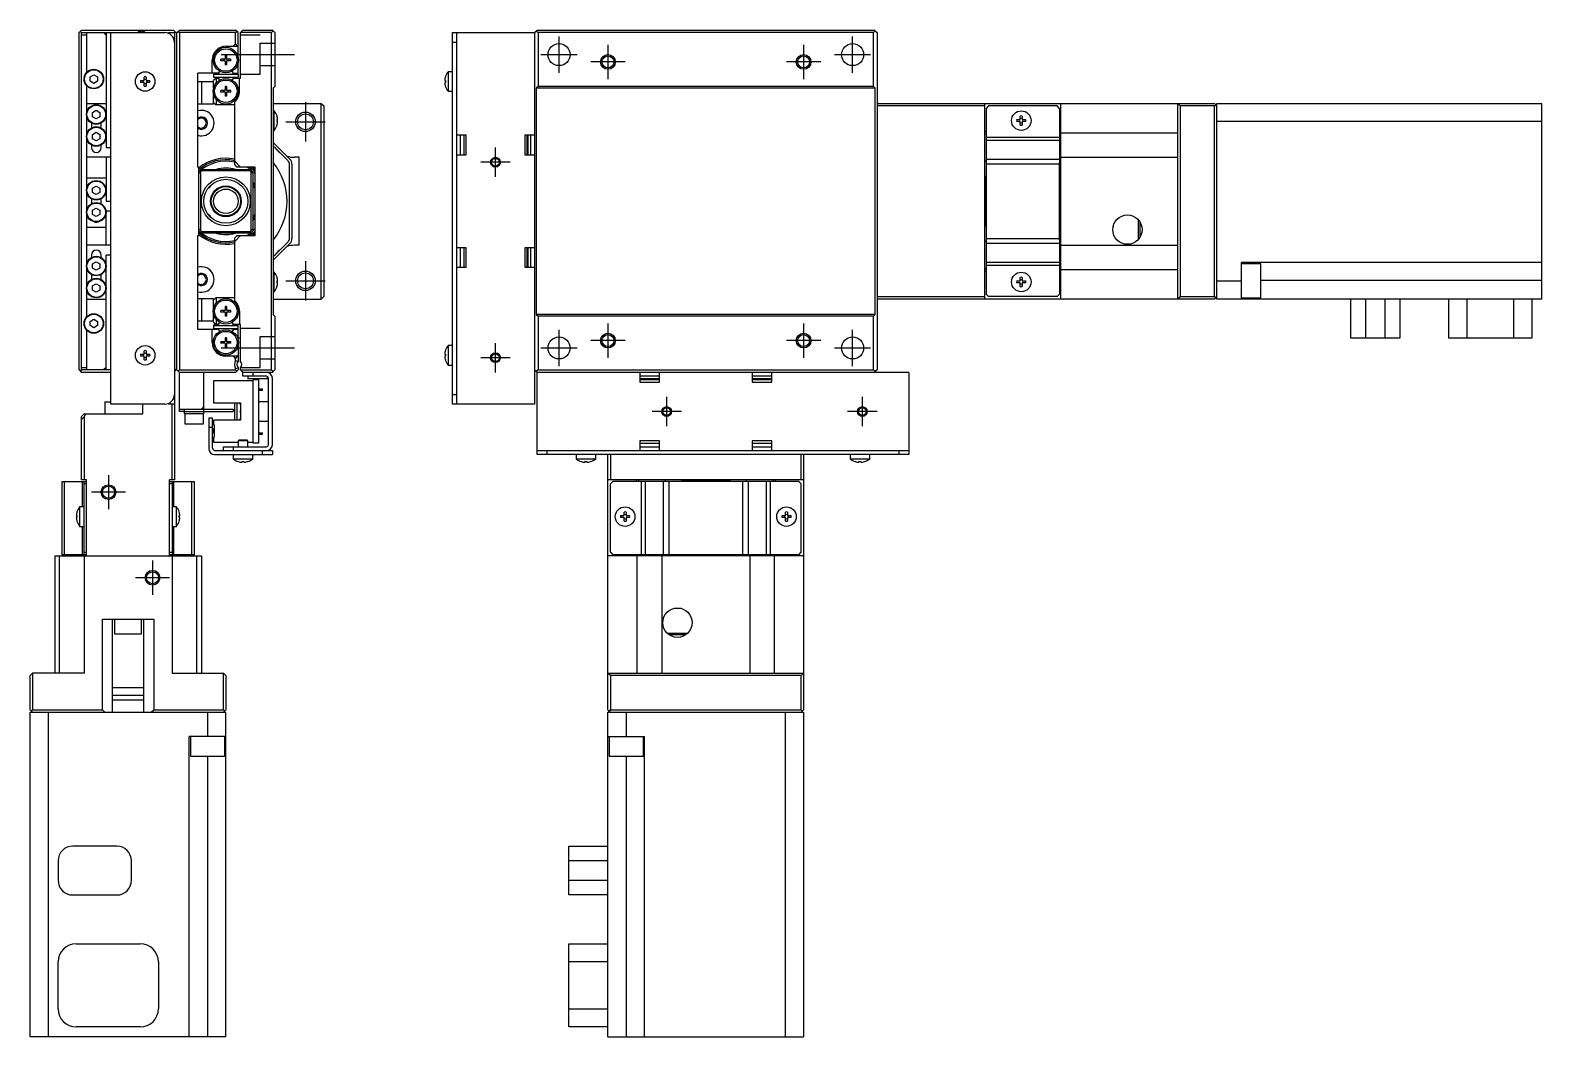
# Model space of a CAD drawing. Extents: x 0 to 655, y -8 to 393.
# Drawn here: x 345.9 to 654.9, y 96 to 301.9 of the extents above; entities that cross this region are included whole.
import ezdxf

# ---------------------------------------------------------------- set-up
doc = ezdxf.new("R2010")
doc.units = 0
doc.header["$LTSCALE"] = 0.5
doc.linetypes.add('CENTER', pattern=[50.8, 31.75, -6.35, 6.35, -6.35])
doc.linetypes.add('DASHED', pattern=[19.05, 12.7, -6.35])
for name, color, linetype in [('MSM_CENTER', 1, 'CENTER'), ('MSM_CONTINUOUS', 7, 'CONTINUOUS'), ('MSM_DASHED', 4, 'DASHED'), ('MSM_NARROW', 5, 'CONTINUOUS')]:
    doc.layers.add(name, color=color, linetype=linetype)

msp = doc.modelspace()

# ---------------------------------------------------------------- linework, layer by layer
at = {"layer": 'MSM_CENTER'}
for p, q in [((453.99, 293.16), (453.99, 300.56)), ((513.99, 293.16), (513.99, 300.56)), ((384.89, 296.86), (399.93, 296.86)), ((450.29, 296.86), (457.69, 296.86)), ((463.99, 298.86), (463.99, 291.86)), ((503.99, 298.86), (503.99, 291.86)), ((510.29, 296.86), (517.69, 296.86)), ((467.49, 295.36), (460.49, 295.36)), ((507.49, 295.36), (500.49, 295.36)), ((402.14, 287.12), (402.14, 279.12)), ((398.14, 283.12), (406.14, 283.12)), ((440.99, 271.86), (440.99, 277.86)), ((443.99, 274.86), (437.99, 274.86)), ((402.14, 254.59), (402.14, 246.59)), ((398.14, 250.59), (406.14, 250.59)), ((463.99, 241.86), (463.99, 234.86)), ((503.99, 241.86), (503.99, 234.86)), ((453.99, 233.16), (453.99, 240.56)), ((467.49, 238.36), (460.49, 238.36)), ((507.49, 238.36), (500.49, 238.36)), ((513.99, 233.16), (513.99, 240.56)), ((384.89, 236.86), (399.93, 236.86)), ((440.99, 231.86), (440.99, 237.86)), ((450.29, 236.86), (457.69, 236.86)), ((510.29, 236.86), (517.69, 236.86)), ((443.99, 234.86), (437.99, 234.86)), ((475.99, 220.86), (475.99, 226.86)), ((515.99, 220.86), (515.99, 226.86)), ((478.99, 223.86), (472.99, 223.86)), ((518.99, 223.86), (512.99, 223.86)), ((361.87, 210.86), (361.87, 203.86)), ((365.37, 207.36), (358.37, 207.36)), ((370.87, 193.36), (370.87, 186.36)), ((374.37, 189.86), (367.37, 189.86))]:
    msp.add_line(p, q, dxfattribs=at)
at = {"layer": 'MSM_CONTINUOUS'}
for p, q in [((356.37, 301.86), (355.87, 301.36)), ((355.87, 232.36), (355.87, 301.36)), ((356.12, 301.61), (356.37, 301.36)), ((356.37, 301.86), (375.17, 301.86)), ((356.37, 301.36), (373.37, 301.36)), ((356.37, 232.36), (356.37, 301.36)), ((357.37, 300.86), (356.37, 300.86)), ((357.37, 301.36), (357.37, 293.18)), ((360.87, 301.36), (361.37, 300.86)), ((361.37, 301.36), (361.37, 277.86)), ((362.37, 225.36), (362.37, 301.36)), ((368.37, 301.36), (367.87, 301.86)), ((367.87, 301.36), (368.12, 301.61)), ((367.97, 301.76), (368.17, 301.76)), ((368.47, 301.46), (368.27, 301.46)), ((368.47, 301.36), (368.47, 301.46)), ((368.67, 301.86), (368.67, 301.36)), ((368.87, 301.86), (369.37, 301.36)), ((368.87, 301.36), (368.87, 301.86)), ((374.17, 301.36), (375.37, 301.36)), ((374.17, 301.19), (374.17, 301.36)), ((375.52, 301.51), (375.17, 301.86)), ((375.37, 301.36), (375.52, 301.51)), ((375.37, 301.36), (375.37, 209.86)), ((375.87, 301.16), (375.52, 301.51)), ((375.87, 301.36), (376.37, 301.86)), ((375.87, 232.36), (375.87, 301.36)), ((376.12, 301.61), (376.37, 301.36)), ((376.37, 301.86), (387.87, 301.86)), ((387.87, 301.36), (376.37, 301.36)), ((376.37, 301.36), (376.37, 232.36)), ((388.37, 301.36), (387.87, 301.86)), ((387.87, 301.36), (388.12, 301.61)), ((387.87, 299.06), (387.87, 301.36)), ((388.37, 296.47), (388.37, 301.36)), ((389.37, 301.86), (388.87, 301.36)), ((388.87, 292.06), (388.87, 301.36)), ((395.17, 301.36), (388.87, 301.36)), ((389.37, 301.86), (395.37, 301.86)), ((395.17, 301.36), (395.52, 301.71)), ((395.17, 232.36), (395.17, 301.36)), ((395.52, 301.71), (395.37, 301.86)), ((395.52, 301.71), (395.87, 301.36)), ((395.87, 301.36), (395.87, 290.36)), ((432.19, 225.36), (432.19, 301.36)), ((432.19, 301.36), (448.99, 301.36)), ((432.99, 301.36), (432.99, 225.36)), ((448.99, 301.36), (449.49, 301.86)), ((448.99, 301.36), (448.99, 225.36)), ((449.34, 301.71), (449.69, 301.36)), ((449.49, 301.86), (518.49, 301.86)), ((449.69, 301.36), (449.69, 290.36)), ((518.29, 301.36), (449.69, 301.36)), ((518.29, 301.36), (518.64, 301.71)), ((518.29, 290.36), (518.29, 301.36)), ((518.49, 301.86), (518.64, 301.71)), ((518.64, 301.71), (518.99, 301.36)), ((518.99, 301.36), (518.99, 232.36)), ((386.02, 296.76), (385.73, 296.76)), ((385.73, 296.76), (385.73, 295.96)), ((385.87, 298.56), (388.37, 298.56)), ((386.02, 296.76), (386.02, 295.96)), ((387.87, 299.06), (387.37, 298.56)), ((388.23, 298.56), (387.87, 299.06)), ((432.99, 299.36), (432.19, 299.36)), ((383.07, 293.06), (383.07, 295.76)), ((385.67, 295.9), (384.87, 295.9)), ((384.87, 295.61), (384.87, 295.9)), ((385.67, 295.61), (384.87, 295.61)), ((385.4, 295.9), (385.4, 295.61)), ((386.02, 296.23), (385.73, 296.23)), ((385.73, 295.55), (385.73, 294.76)), ((385.73, 295.29), (386.02, 295.29)), ((386.02, 294.76), (385.73, 294.76)), ((386.02, 295.55), (386.02, 294.76)), ((386.87, 295.9), (386.08, 295.9)), ((386.87, 295.61), (386.08, 295.61)), ((386.34, 295.9), (386.34, 295.61)), ((386.87, 295.61), (386.87, 295.9)), ((388.37, 293.06), (388.37, 295.04)), ((357.37, 290.53), (357.37, 243.18)), ((358.12, 292.29), (358.87, 292.72)), ((358.12, 291.42), (358.12, 292.29)), ((358.87, 290.99), (358.12, 291.42)), ((358.87, 292.72), (359.62, 292.29)), ((359.62, 291.42), (358.87, 290.99)), ((359.62, 292.29), (359.62, 291.42)), ((368.44, 291.56), (369.17, 291.56)), ((369.17, 291.16), (368.44, 291.16)), ((369.17, 291.56), (369.17, 292.28)), ((369.17, 290.43), (369.17, 291.16)), ((369.57, 292.28), (369.57, 291.56)), ((369.57, 291.56), (370.3, 291.56)), ((370.3, 291.16), (369.57, 291.16)), ((369.57, 291.16), (369.57, 290.43)), ((384.32, 293.06), (380.17, 293.06)), ((380.17, 273.86), (380.17, 293.06)), ((383.37, 291.31), (380.17, 291.31)), ((380.87, 291.31), (380.87, 286.81)), ((383.37, 292.86), (383.37, 292.26)), ((383.37, 292.86), (388.37, 292.86)), ((383.37, 292.26), (388.37, 292.26)), ((383.87, 292.06), (383.37, 291.56)), ((383.37, 290.07), (383.37, 291.56)), ((383.87, 292.06), (383.87, 291.02)), ((383.87, 292.06), (384.32, 292.06)), ((384.47, 293.32), (384.32, 293.06)), ((384.32, 292.06), (384.45, 291.83)), ((387.42, 293.06), (387.27, 293.32)), ((387.42, 292.06), (387.29, 291.83)), ((387.42, 293.06), (388.37, 293.06)), ((387.42, 292.06), (388.87, 292.06)), ((388.37, 292.86), (388.37, 292.26)), ((388.67, 289.36), (388.67, 292.06)), ((430.61, 291.56), (430.74, 291.56)), ((430.74, 291.16), (430.61, 291.16)), ((430.74, 292.31), (430.74, 292.28)), ((430.74, 291.56), (430.74, 291.16)), ((431.3, 293.36), (431.3, 289.36)), ((432.19, 293.36), (431.3, 293.36)), ((383.37, 286.81), (383.37, 288.64)), ((383.87, 287.69), (383.87, 286.56)), ((385.67, 289.5), (384.87, 289.5)), ((384.87, 289.21), (384.87, 289.5)), ((385.67, 289.21), (384.87, 289.21)), ((385.4, 289.5), (385.4, 289.21)), ((386.02, 290.36), (385.73, 290.36)), ((385.73, 290.36), (385.73, 289.56)), ((386.02, 289.83), (385.73, 289.83)), ((385.73, 289.15), (385.73, 288.36)), ((385.73, 288.89), (386.02, 288.89)), ((386.02, 288.36), (385.73, 288.36)), ((386.02, 290.36), (386.02, 289.56)), ((386.02, 289.15), (386.02, 288.36)), ((386.87, 289.5), (386.08, 289.5)), ((386.87, 289.21), (386.08, 289.21)), ((386.34, 289.5), (386.34, 289.21)), ((386.87, 289.21), (386.87, 289.5)), ((395.87, 290.36), (395.52, 290.01)), ((395.52, 290.01), (395.52, 243.71)), ((430.74, 290.43), (430.74, 290.41)), ((431.3, 289.36), (432.19, 289.36)), ((449.69, 290.36), (449.34, 290.01)), ((449.34, 290.01), (449.34, 243.71)), ((518.64, 290.01), (449.34, 290.01)), ((518.29, 290.36), (449.69, 290.36)), ((518.64, 290.01), (518.29, 290.36)), ((518.64, 243.71), (518.64, 290.01)), ((357.37, 286.86), (361.37, 286.86)), ((358.62, 285.04), (359.37, 285.47)), ((358.62, 284.17), (358.62, 285.04)), ((359.37, 285.47), (360.12, 285.04)), ((360.12, 285.04), (360.12, 284.17)), ((380.17, 286.81), (383.37, 286.81)), ((383.37, 287.06), (383.87, 286.56)), ((383.37, 286.86), (383.57, 286.86)), ((387.67, 286.56), (383.87, 286.56)), ((387.67, 274.36), (387.67, 287.21)), ((395.52, 286.86), (405.37, 286.86)), ((395.77, 285.36), (395.52, 285.36)), ((395.77, 281.36), (395.77, 285.36)), ((396.33, 284.28), (396.33, 284.31)), ((405.37, 246.86), (405.37, 286.86)), ((405.37, 286.86), (405.87, 286.36)), ((405.87, 286.36), (405.87, 247.36)), ((518.99, 286.86), (587.99, 286.86)), ((540.99, 286.36), (518.99, 286.36)), ((540.99, 286.86), (540.99, 246.86)), ((541.79, 286.36), (541.29, 285.86)), ((541.29, 285.86), (541.29, 247.86)), ((555.79, 286.36), (541.79, 286.36)), ((556.29, 285.86), (555.79, 286.36)), ((556.29, 285.86), (556.29, 247.86)), ((556.49, 286.86), (556.49, 246.86)), ((580.49, 246.86), (580.49, 286.86)), ((580.49, 286.86), (580.99, 286.36)), ((580.99, 286.36), (580.99, 247.36)), ((587.99, 286.36), (580.99, 286.36)), ((588.49, 286.36), (587.99, 286.86)), ((587.99, 286.36), (588.24, 286.61)), ((587.99, 247.36), (587.99, 286.36)), ((588.49, 246.86), (588.49, 286.86)), ((588.49, 286.86), (654.89, 286.86)), ((654.89, 246.86), (654.89, 286.86)), ((358.37, 282.87), (358.37, 281.84)), ((359.37, 283.74), (358.62, 284.17)), ((360.12, 284.17), (359.37, 283.74)), ((360.37, 281.84), (360.37, 282.87)), ((395.52, 281.36), (395.77, 281.36)), ((396.33, 283.56), (396.46, 283.56)), ((396.33, 283.16), (396.33, 283.56)), ((396.46, 283.16), (396.33, 283.16)), ((396.33, 282.41), (396.33, 282.43)), ((547.57, 283.56), (548.29, 283.56)), ((548.29, 283.16), (547.57, 283.16)), ((548.29, 283.56), (548.29, 284.28)), ((548.29, 282.43), (548.29, 283.16)), ((548.69, 284.28), (548.69, 283.56)), ((548.69, 283.56), (549.42, 283.56)), ((549.42, 283.16), (548.69, 283.16)), ((548.69, 283.16), (548.69, 282.43)), ((654.89, 283.16), (588.49, 283.16)), ((358.37, 278.37), (358.37, 277.86)), ((358.62, 280.54), (359.37, 280.97)), ((358.62, 279.67), (358.62, 280.54)), ((359.37, 279.24), (358.62, 279.67)), ((359.37, 280.97), (360.12, 280.54)), ((360.12, 279.67), (359.37, 279.24)), ((360.12, 280.54), (360.12, 279.67)), ((360.37, 277.86), (360.37, 278.37)), ((395.52, 278.91), (398.93, 275.5)), ((398.58, 275.15), (395.52, 278.21)), ((434.99, 280.36), (432.99, 280.36)), ((433.79, 280.36), (433.79, 276.36)), ((434.49, 280.36), (434.49, 276.36)), ((434.99, 276.36), (434.99, 280.36)), ((448.99, 280.36), (446.99, 280.36)), ((446.99, 280.36), (446.99, 276.36)), ((447.49, 276.36), (447.49, 280.36)), ((447.69, 276.36), (447.69, 280.36)), ((448.19, 276.36), (448.19, 280.36)), ((541.29, 281.11), (540.99, 281.11)), ((541.29, 280.61), (540.99, 280.61)), ((541.29, 279.98), (556.29, 279.98)), ((556.29, 279.27), (541.29, 279.27)), ((556.49, 281.11), (556.29, 281.11)), ((556.49, 280.86), (580.49, 280.86)), ((362.37, 275.86), (357.37, 275.86)), ((361.37, 277.86), (362.37, 277.86)), ((361.37, 275.86), (361.37, 266.86)), ((387.67, 275.06), (388.88, 273.86)), ((400.87, 275.86), (399.87, 275.86)), ((400.87, 257.86), (400.87, 275.86)), ((432.99, 276.36), (434.99, 276.36)), ((446.99, 276.36), (448.99, 276.36)), ((540.99, 275.11), (541.29, 275.11)), ((541.29, 275.5), (556.29, 275.5)), ((556.49, 277.86), (556.29, 277.86)), ((556.49, 276.86), (556.29, 276.86)), ((556.49, 275.86), (580.49, 275.86)), ((380.17, 273.86), (380.37, 273.86)), ((380.37, 259.86), (380.37, 273.86)), ((380.37, 272.56), (380.67, 272.86)), ((380.87, 273.06), (380.67, 272.86)), ((380.67, 272.86), (380.67, 260.86)), ((380.87, 273.06), (381.17, 273.36)), ((390.87, 273.06), (380.87, 273.06)), ((381.17, 273.36), (390.57, 273.36)), ((388.17, 273.86), (387.67, 274.36)), ((391.87, 273.86), (388.17, 273.86)), ((390.57, 273.36), (390.87, 273.06)), ((391.07, 272.86), (390.87, 273.06)), ((391.07, 260.86), (391.07, 272.86)), ((391.07, 272.86), (391.37, 272.56)), ((391.37, 272.56), (391.37, 261.16)), ((391.87, 259.86), (391.87, 273.86)), ((398.87, 259.27), (398.87, 274.44)), ((399.37, 274.44), (399.37, 259.27)), ((556.29, 274.44), (541.29, 274.44)), ((556.33, 274.73), (556.29, 274.73)), ((556.29, 273.68), (556.33, 273.68)), ((556.29, 273.1), (556.33, 273.1)), ((556.33, 258.98), (556.33, 274.73)), ((556.49, 274.13), (556.33, 274.13)), ((361.37, 271.56), (357.37, 271.56)), ((358.62, 269.54), (359.37, 269.97)), ((358.62, 268.67), (358.62, 269.54)), ((359.37, 269.97), (360.12, 269.54)), ((360.12, 269.54), (360.12, 268.67)), ((382.31, 269.61), (382.45, 269.61)), ((382.45, 269.61), (382.67, 269.83)), ((382.45, 269.61), (382.45, 269.77)), ((382.67, 270.02), (382.67, 269.83)), ((541.19, 271.86), (540.99, 271.66)), ((541.19, 271.86), (541.19, 261.86)), ((541.29, 271.86), (541.19, 271.86)), ((556.33, 271.63), (556.49, 271.63)), ((556.33, 269.13), (556.49, 269.13)), ((358.37, 267.37), (358.37, 266.34)), ((359.37, 268.24), (358.62, 268.67)), ((360.12, 268.67), (359.37, 268.24)), ((360.37, 266.34), (360.37, 267.37)), ((361.37, 266.86), (362.37, 266.86)), ((358.62, 265.04), (359.37, 265.47)), ((358.62, 264.17), (358.62, 265.04)), ((359.37, 263.74), (358.62, 264.17)), ((359.37, 265.47), (360.12, 265.04)), ((360.12, 264.17), (359.37, 263.74)), ((360.12, 265.04), (360.12, 264.17)), ((361.37, 257.86), (361.37, 264.86)), ((362.37, 264.86), (361.37, 264.86)), ((382.45, 264.11), (382.31, 264.11)), ((382.31, 264.11), (382.31, 264.11)), ((382.45, 263.94), (382.45, 264.11)), ((382.67, 263.88), (382.45, 264.11)), ((382.67, 263.88), (382.67, 263.69)), ((556.49, 264.58), (556.33, 264.58)), ((572.39, 263.1), (572.39, 259.02)), ((572.69, 262.71), (572.69, 259.4)), ((357.37, 261.56), (361.37, 261.56)), ((380.17, 259.86), (380.37, 259.86)), ((380.17, 240.66), (380.17, 259.86)), ((380.67, 260.86), (380.37, 261.16)), ((380.67, 260.86), (380.87, 260.66)), ((381.17, 260.36), (380.87, 260.66)), ((380.87, 260.66), (390.87, 260.66)), ((390.57, 260.36), (381.17, 260.36)), ((388.88, 259.86), (387.67, 258.65)), ((387.67, 259.36), (388.17, 259.86)), ((388.17, 259.86), (391.87, 259.86)), ((390.87, 260.66), (390.57, 260.36)), ((390.87, 260.66), (391.07, 260.86)), ((391.37, 261.16), (391.07, 260.86)), ((540.99, 262.06), (541.19, 261.86)), ((541.19, 261.86), (541.29, 261.86)), ((556.29, 260.62), (556.33, 260.62)), ((556.29, 260.03), (556.33, 260.03)), ((556.49, 262.08), (556.33, 262.08)), ((556.33, 259.58), (556.49, 259.58)), ((567.29, 261.64), (567.25, 261.64)), ((567.29, 261.82), (567.29, 261.64)), ((362.37, 257.86), (357.37, 257.86)), ((387.67, 246.5), (387.67, 259.36)), ((395.52, 255.51), (398.58, 258.56)), ((398.93, 258.21), (395.52, 254.8)), ((400.87, 257.86), (399.87, 257.86)), ((434.99, 257.36), (432.99, 257.36)), ((433.79, 257.36), (433.79, 253.36)), ((434.49, 257.36), (434.49, 253.36)), ((434.99, 253.36), (434.99, 257.36)), ((448.99, 257.36), (446.99, 257.36)), ((446.99, 257.36), (446.99, 253.36)), ((447.49, 253.36), (447.49, 257.36)), ((447.69, 253.36), (447.69, 257.36)), ((448.19, 253.36), (448.19, 257.36)), ((541.29, 258.61), (540.99, 258.61)), ((541.29, 259.27), (556.29, 259.27)), ((556.29, 258.21), (541.29, 258.21)), ((556.29, 258.98), (556.33, 258.98)), ((556.29, 256.86), (556.49, 256.86)), ((556.49, 257.86), (580.49, 257.86)), ((358.37, 255.86), (358.37, 255.34)), ((358.62, 254.04), (359.37, 254.47)), ((358.62, 253.17), (358.62, 254.04)), ((359.37, 254.47), (360.12, 254.04)), ((360.12, 254.04), (360.12, 253.17)), ((360.37, 255.34), (360.37, 255.86)), ((361.37, 232.36), (361.37, 255.86)), ((362.37, 255.86), (361.37, 255.86)), ((541.29, 254.44), (556.29, 254.44)), ((556.29, 253.73), (541.29, 253.73)), ((556.29, 255.86), (556.49, 255.86)), ((593.49, 246.86), (593.49, 254.34)), ((654.89, 254.34), (593.49, 254.34)), ((597.49, 254.09), (593.49, 254.09)), ((597.49, 247.09), (597.49, 254.09)), ((358.37, 251.87), (358.37, 250.84)), ((359.37, 252.74), (358.62, 253.17)), ((360.12, 253.17), (359.37, 252.74)), ((360.37, 250.84), (360.37, 251.87)), ((395.77, 252.36), (395.52, 252.36)), ((395.77, 248.36), (395.77, 252.36)), ((396.33, 251.28), (396.33, 251.31)), ((396.33, 250.56), (396.46, 250.56)), ((396.33, 250.16), (396.33, 250.56)), ((432.99, 253.36), (434.99, 253.36)), ((446.99, 253.36), (448.99, 253.36)), ((540.99, 253.11), (541.29, 253.11)), ((540.99, 252.61), (541.29, 252.61)), ((547.57, 250.56), (548.29, 250.56)), ((548.29, 250.56), (548.29, 251.28)), ((548.69, 251.28), (548.69, 250.56)), ((548.69, 250.56), (549.42, 250.56)), ((556.29, 252.61), (556.49, 252.61)), ((580.49, 252.86), (556.49, 252.86)), ((588.49, 250.56), (593.49, 250.56)), ((654.89, 250.64), (597.49, 250.64)), ((358.62, 249.54), (359.37, 249.97)), ((358.62, 248.67), (358.62, 249.54)), ((359.37, 248.24), (358.62, 248.67)), ((359.37, 249.97), (360.12, 249.54)), ((360.12, 248.67), (359.37, 248.24)), ((360.12, 249.54), (360.12, 248.67)), ((395.52, 248.36), (395.77, 248.36)), ((396.46, 250.16), (396.33, 250.16)), ((396.33, 249.41), (396.33, 249.43)), ((405.87, 247.36), (405.37, 246.86)), ((518.99, 247.36), (540.99, 247.36)), ((541.29, 247.86), (541.79, 247.36)), ((555.79, 247.36), (541.79, 247.36)), ((548.29, 250.16), (547.57, 250.16)), ((548.29, 249.43), (548.29, 250.16)), ((549.42, 250.16), (548.69, 250.16)), ((548.69, 250.16), (548.69, 249.43)), ((555.79, 247.36), (556.29, 247.86)), ((580.99, 247.36), (580.49, 246.86)), ((580.99, 247.36), (587.99, 247.36)), ((588.24, 247.11), (587.99, 247.36)), ((587.99, 246.86), (588.49, 247.36)), ((357.37, 246.86), (361.37, 246.86)), ((383.37, 246.91), (380.17, 246.91)), ((380.87, 246.91), (380.87, 242.41)), ((383.87, 247.16), (383.37, 246.66)), ((383.37, 245.07), (383.37, 246.91)), ((383.37, 246.86), (383.57, 246.86)), ((383.87, 247.16), (383.87, 246.02)), ((383.87, 247.16), (387.67, 247.16)), ((385.67, 244.5), (384.87, 244.5)), ((384.87, 244.21), (384.87, 244.5)), ((385.67, 244.21), (384.87, 244.21)), ((385.4, 244.5), (385.4, 244.21)), ((386.02, 245.36), (385.73, 245.36)), ((385.73, 245.36), (385.73, 244.56)), ((386.02, 244.83), (385.73, 244.83)), ((385.73, 244.15), (385.73, 243.36)), ((386.02, 245.36), (386.02, 244.56)), ((386.02, 244.15), (386.02, 243.36)), ((386.87, 244.5), (386.08, 244.5)), ((386.87, 244.21), (386.08, 244.21)), ((386.34, 244.5), (386.34, 244.21)), ((386.87, 244.21), (386.87, 244.5)), ((388.67, 244.36), (388.67, 241.66)), ((395.52, 246.86), (405.37, 246.86)), ((587.99, 246.86), (518.99, 246.86)), ((654.89, 246.86), (588.49, 246.86)), ((593.49, 247.09), (597.49, 247.09)), ((615.89, 238.86), (615.89, 246.86)), ((618.89, 246.86), (618.89, 238.86)), ((622.89, 238.86), (622.89, 246.86)), ((625.89, 246.86), (625.89, 238.86)), ((635.89, 238.86), (635.89, 246.86)), ((639.59, 246.86), (639.59, 238.86)), ((649.19, 238.86), (649.19, 246.86)), ((652.89, 246.86), (652.89, 238.86)), ((358.12, 242.29), (358.87, 242.72)), ((358.12, 241.42), (358.12, 242.29)), ((358.87, 240.99), (358.12, 241.42)), ((358.87, 242.72), (359.62, 242.29)), ((359.62, 241.42), (358.87, 240.99)), ((359.62, 242.29), (359.62, 241.42)), ((380.17, 242.41), (383.37, 242.41)), ((383.37, 242.16), (383.37, 243.64)), ((383.37, 242.16), (383.87, 241.66)), ((383.37, 241.46), (383.37, 240.86)), ((383.37, 241.46), (388.37, 241.46)), ((383.57, 241.46), (383.57, 241.96)), ((383.87, 242.69), (383.87, 241.66)), ((384.32, 241.66), (383.87, 241.66)), ((384.32, 241.66), (384.45, 241.88)), ((385.73, 243.89), (386.02, 243.89)), ((386.02, 243.36), (385.73, 243.36)), ((387.42, 241.66), (387.29, 241.88)), ((388.87, 241.66), (387.42, 241.66)), ((388.37, 238.67), (388.37, 241.66)), ((388.87, 234.12), (388.87, 241.66)), ((395.52, 243.71), (395.87, 243.36)), ((395.87, 243.36), (395.87, 232.36)), ((449.34, 243.71), (449.69, 243.36)), ((518.64, 243.71), (449.34, 243.71)), ((449.69, 243.36), (449.69, 232.36)), ((518.29, 243.36), (449.69, 243.36)), ((518.29, 243.36), (518.64, 243.71)), ((518.29, 232.36), (518.29, 243.36)), ((357.37, 240.53), (357.37, 232.36)), ((384.32, 240.66), (380.17, 240.66)), ((383.07, 237.96), (383.07, 240.66)), ((383.37, 240.86), (388.37, 240.86)), ((383.57, 240.66), (383.57, 240.86)), ((384.47, 240.4), (384.32, 240.66)), ((385.67, 238.1), (384.87, 238.1)), ((384.87, 237.81), (384.87, 238.1)), ((385.4, 238.1), (385.4, 237.81)), ((386.02, 238.96), (385.73, 238.96)), ((385.73, 238.96), (385.73, 238.16)), ((386.02, 238.43), (385.73, 238.43)), ((386.02, 238.96), (386.02, 238.16)), ((386.87, 238.1), (386.08, 238.1)), ((386.34, 238.1), (386.34, 237.81)), ((386.87, 237.81), (386.87, 238.1)), ((387.42, 240.66), (387.27, 240.4)), ((388.37, 240.66), (387.42, 240.66)), ((388.87, 238.86), (388.37, 238.86)), ((625.89, 238.86), (615.89, 238.86)), ((652.89, 238.86), (635.89, 238.86)), ((368.44, 235.56), (369.17, 235.56)), ((369.17, 235.16), (368.44, 235.16)), ((369.17, 235.56), (369.17, 236.28)), ((369.17, 234.43), (369.17, 235.16)), ((369.57, 236.28), (369.57, 235.56)), ((369.57, 235.56), (370.3, 235.56)), ((370.3, 235.16), (369.57, 235.16)), ((369.57, 235.16), (369.57, 234.43)), ((385.67, 237.81), (384.87, 237.81)), ((385.73, 237.75), (385.73, 236.96)), ((385.73, 237.49), (386.02, 237.49)), ((386.02, 236.96), (385.73, 236.96)), ((388.37, 235.16), (385.87, 235.16)), ((386.02, 237.75), (386.02, 236.96)), ((386.87, 237.81), (386.08, 237.81)), ((387.37, 235.16), (387.87, 234.66)), ((387.87, 234.66), (388.23, 235.16)), ((388.37, 237.24), (388.37, 234.12)), ((430.61, 235.56), (430.74, 235.56)), ((430.74, 235.16), (430.61, 235.16)), ((430.74, 236.31), (430.74, 236.28)), ((430.74, 235.56), (430.74, 235.16)), ((431.3, 237.36), (431.3, 233.36)), ((432.19, 237.36), (431.3, 237.36)), ((355.87, 232.36), (356.37, 231.86)), ((356.37, 232.36), (356.12, 232.11)), ((356.37, 232.86), (357.37, 232.86)), ((362.37, 232.36), (356.37, 232.36)), ((362.37, 231.86), (356.37, 231.86)), ((361.37, 232.86), (360.87, 232.36)), ((375.52, 232.21), (375.37, 232.36)), ((375.37, 232.06), (375.52, 232.21)), ((375.52, 232.21), (375.87, 232.56)), ((376.37, 231.86), (375.87, 232.36)), ((376.37, 232.36), (376.12, 232.11)), ((376.37, 232.36), (387.87, 232.36)), ((387.87, 231.86), (376.37, 231.86)), ((376.37, 223.86), (376.37, 231.86)), ((381.37, 223.36), (381.37, 231.86)), ((387.87, 234.29), (387.87, 234.66)), ((387.87, 234.29), (388.37, 234.12)), ((387.87, 232.63), (388.37, 232.79)), ((387.87, 232.36), (387.87, 232.63)), ((388.12, 232.11), (387.87, 232.36)), ((387.87, 231.86), (388.37, 232.36)), ((388.37, 232.79), (388.37, 232.36)), ((388.87, 232.36), (388.87, 232.79)), ((388.87, 232.36), (395.17, 232.36)), ((388.87, 232.36), (389.37, 231.86)), ((389.37, 231.06), (389.37, 231.86)), ((395.37, 231.86), (389.37, 231.86)), ((391.37, 231.86), (391.37, 231.06)), ((395.52, 232.01), (395.17, 232.36)), ((395.37, 231.86), (395.52, 232.01)), ((395.87, 232.36), (395.52, 232.01)), ((430.74, 234.43), (430.74, 234.41)), ((431.3, 233.36), (432.19, 233.36)), ((449.49, 231.86), (448.99, 232.36)), ((449.69, 232.36), (449.34, 232.01)), ((449.49, 215.06), (449.49, 231.86)), ((525.49, 231.86), (449.49, 231.86)), ((449.69, 232.36), (518.29, 232.36)), ((470.49, 231.86), (470.49, 229.86)), ((474.49, 229.86), (474.49, 231.86)), ((493.49, 231.86), (493.49, 229.86)), ((497.49, 229.86), (497.49, 231.86)), ((518.64, 232.01), (518.29, 232.36)), ((518.64, 232.01), (518.49, 231.86)), ((518.99, 232.36), (518.64, 232.01)), ((525.49, 231.86), (525.49, 215.06)), ((383.37, 230.11), (383.37, 225.61)), ((391.37, 230.11), (383.37, 230.11)), ((394.17, 231.06), (389.37, 231.06)), ((390.37, 231.06), (390.37, 230.56)), ((394.37, 230.56), (390.37, 230.56)), ((392.57, 230.36), (391.37, 230.36)), ((391.37, 230.36), (391.37, 217.36)), ((392.57, 230.36), (392.57, 217.36)), ((394.37, 230.56), (394.37, 231)), ((394.57, 217.06), (394.57, 230.66)), ((395.37, 217.06), (395.37, 230.66)), ((474.49, 231.06), (470.49, 231.06)), ((474.49, 230.56), (470.49, 230.56)), ((474.49, 230.36), (470.49, 230.36)), ((470.49, 229.86), (474.49, 229.86)), ((497.49, 231.06), (493.49, 231.06)), ((497.49, 230.56), (493.49, 230.56)), ((497.49, 230.36), (493.49, 230.36)), ((493.49, 229.86), (497.49, 229.86)), ((361.12, 225.86), (362.37, 225.86)), ((361.12, 225.86), (361.12, 223.36)), ((383.37, 225.61), (388.87, 225.61)), ((387.67, 222.11), (387.67, 225.61)), ((388.17, 222.11), (388.17, 225.61)), ((388.87, 225.61), (388.87, 222.11)), ((392.57, 228.48), (393.37, 228.48)), ((392.57, 228.23), (393.37, 228.23)), ((394.57, 225.86), (392.57, 225.86)), ((393.37, 228.23), (393.37, 228.48)), ((432.19, 227.36), (432.99, 227.36)), ((356.37, 222.86), (356.87, 223.36)), ((356.37, 209.86), (356.37, 222.86)), ((356.87, 222.74), (356.37, 222.24)), ((357.18, 223.36), (356.87, 222.74)), ((356.87, 223.36), (368.87, 223.36)), ((356.87, 222.74), (356.87, 209.86)), ((373.37, 225.36), (362.37, 225.36)), ((368.87, 223.36), (368.87, 225.36)), ((374.17, 225.36), (374.17, 225.52)), ((375.37, 225.36), (374.17, 225.36)), ((374.87, 209.86), (374.87, 225.36)), ((376.37, 224.36), (387.37, 224.36)), ((377.37, 223.86), (376.37, 223.86)), ((377.37, 224.36), (377.37, 223.36)), ((377.37, 223.86), (387.37, 223.86)), ((381.37, 223.36), (377.37, 223.36)), ((377.47, 223.36), (377.47, 221.36)), ((381.37, 224.86), (380.87, 224.36)), ((381.27, 221.36), (381.27, 223.36)), ((382.37, 222.56), (382.37, 216.26)), ((382.37, 222.56), (383.17, 222.56)), ((383.17, 216.36), (383.17, 222.56)), ((387.37, 224.36), (387.37, 223.86)), ((448.99, 225.36), (432.19, 225.36)), ((377.47, 221.36), (381.27, 221.36)), ((383.17, 220.56), (382.37, 220.56)), ((388.87, 222.11), (383.37, 222.11)), ((383.37, 222.11), (383.37, 221.11)), ((383.37, 221.11), (383.47, 221.11)), ((383.47, 220.31), (383.37, 220.31)), ((383.37, 220.31), (383.37, 219.41)), ((383.47, 219.93), (383.37, 219.93)), ((383.47, 219.78), (383.37, 219.78)), ((383.47, 219.41), (383.37, 219.41)), ((383.47, 221.11), (383.47, 218.61)), ((392.57, 221.86), (394.57, 221.86)), ((392.57, 219.48), (393.37, 219.48)), ((393.37, 219.23), (393.37, 219.48)), ((383.37, 218.61), (383.47, 218.61)), ((383.37, 218.61), (383.37, 217.61)), ((383.37, 217.61), (388.37, 217.61)), ((385.37, 215.86), (385.37, 216.66)), ((385.37, 216.66), (394.17, 216.66)), ((387.37, 216.66), (387.37, 215.86)), ((388.57, 218.06), (388.37, 217.86)), ((390.37, 217.86), (388.37, 217.86)), ((388.37, 217.86), (388.37, 216.66)), ((388.57, 218.06), (390.17, 218.06)), ((390.37, 217.86), (390.17, 218.06)), ((390.37, 216.66), (390.37, 217.86)), ((390.37, 217.61), (391.37, 217.61)), ((392.57, 217.36), (391.37, 217.36)), ((392.57, 219.23), (393.37, 219.23)), ((474.49, 217.86), (470.49, 217.86)), ((470.49, 217.86), (470.49, 215.86)), ((470.49, 217.36), (474.49, 217.36)), ((470.49, 216.66), (474.49, 216.66)), ((474.49, 215.86), (474.49, 217.86)), ((497.49, 217.86), (493.49, 217.86)), ((493.49, 217.86), (493.49, 215.86)), ((493.49, 217.36), (497.49, 217.36)), ((493.49, 216.66), (497.49, 216.66)), ((497.49, 215.86), (497.49, 217.86)), ((383.57, 215.06), (395.37, 215.06)), ((383.67, 215.86), (395.37, 215.86)), ((387.37, 215.06), (387.37, 214.16)), ((387.37, 214.16), (391.37, 214.16)), ((388.42, 213.6), (388.44, 213.6)), ((389.17, 213.6), (389.57, 213.6)), ((389.17, 213.47), (389.17, 213.6)), ((389.57, 213.6), (389.57, 213.47)), ((390.3, 213.6), (390.32, 213.6)), ((391.37, 214.16), (391.37, 215.06)), ((393.37, 215.06), (393.37, 215.86)), ((395.37, 215.86), (395.37, 215.06)), ((449.49, 215.86), (525.49, 215.86)), ((525.49, 215.06), (449.49, 215.06)), ((451.49, 215.86), (451.49, 215.06)), ((457.49, 215.06), (457.49, 214.16)), ((457.49, 214.16), (461.49, 214.16)), ((458.54, 213.6), (458.57, 213.6)), ((459.29, 213.6), (459.69, 213.6)), ((459.29, 213.47), (459.29, 213.6)), ((459.69, 213.6), (459.69, 213.47)), ((460.42, 213.6), (460.44, 213.6)), ((461.49, 214.16), (461.49, 215.06)), ((463.99, 162.86), (463.99, 215.06)), ((464.49, 215.06), (464.49, 209.86)), ((503.49, 209.86), (503.49, 215.06)), ((503.99, 215.06), (503.99, 162.86)), ((513.49, 215.06), (513.49, 214.16)), ((513.49, 214.16), (517.49, 214.16)), ((514.54, 213.6), (514.57, 213.6)), ((515.29, 213.6), (515.69, 213.6)), ((515.29, 213.47), (515.29, 213.6)), ((515.69, 213.6), (515.69, 213.47)), ((516.42, 213.6), (516.44, 213.6)), ((517.49, 214.16), (517.49, 215.06)), ((523.49, 215.06), (523.49, 215.86)), ((352.37, 194.56), (352.37, 209.56)), ((352.37, 209.56), (357.37, 209.56)), ((352.81, 209.56), (352.81, 194.56)), ((357.37, 209.86), (356.37, 209.86)), ((356.58, 204.36), (356.58, 209.56)), ((356.87, 194.56), (356.87, 209.56)), ((357.37, 209.06), (356.87, 209.06)), ((357.37, 194.36), (357.37, 209.86)), ((375.37, 209.86), (374.37, 209.86)), ((374.37, 194.36), (374.37, 209.86)), ((374.37, 209.56), (379.37, 209.56)), ((374.87, 209.06), (374.37, 209.06)), ((374.87, 209.56), (374.87, 194.56)), ((375.17, 209.56), (375.17, 204.36)), ((378.93, 194.56), (378.93, 209.56)), ((379.37, 209.56), (379.37, 194.56)), ((503.99, 209.86), (463.99, 209.86)), ((464.99, 209.56), (464.49, 209.06)), ((464.49, 195.06), (464.49, 209.06)), ((502.99, 209.56), (464.99, 209.56)), ((469.74, 209.86), (469.74, 209.56)), ((470.24, 209.86), (470.24, 209.56)), ((470.87, 194.56), (470.87, 209.56)), ((471.58, 209.56), (471.58, 194.56)), ((475.35, 194.56), (475.35, 209.56)), ((475.74, 209.56), (475.74, 209.86)), ((476.41, 209.56), (476.41, 194.56)), ((479.19, 209.86), (478.99, 209.66)), ((488.99, 209.66), (478.99, 209.66)), ((478.99, 209.66), (478.99, 209.56)), ((488.99, 209.66), (488.79, 209.86)), ((488.99, 209.56), (488.99, 209.66)), ((491.58, 194.56), (491.58, 209.56)), ((492.24, 209.86), (492.24, 209.56)), ((492.64, 209.56), (492.64, 194.56)), ((496.41, 194.56), (496.41, 209.56)), ((497.12, 209.56), (497.12, 194.56)), ((497.74, 209.56), (497.74, 209.86)), ((498.24, 209.56), (498.24, 209.86)), ((503.49, 209.06), (502.99, 209.56)), ((503.49, 195.06), (503.49, 209.06)), ((355.97, 204.36), (355.97, 200.36)), ((356.87, 204.36), (355.97, 204.36)), ((375.77, 204.36), (374.87, 204.36)), ((375.77, 200.36), (375.77, 204.36)), ((355.29, 202.56), (355.42, 202.56)), ((355.42, 202.16), (355.29, 202.16)), ((355.42, 203.31), (355.42, 203.28)), ((355.42, 202.56), (355.42, 202.16)), ((355.42, 201.43), (355.42, 201.41)), ((376.33, 203.28), (376.33, 203.31)), ((376.33, 202.56), (376.46, 202.56)), ((376.33, 202.16), (376.33, 202.56)), ((376.46, 202.16), (376.33, 202.16)), ((376.33, 201.41), (376.33, 201.43)), ((466.57, 202.56), (467.29, 202.56)), ((467.29, 202.16), (466.57, 202.16)), ((467.29, 202.56), (467.29, 203.28)), ((467.29, 201.43), (467.29, 202.16)), ((467.69, 203.28), (467.69, 202.56)), ((467.69, 202.56), (468.42, 202.56)), ((467.69, 202.16), (467.69, 201.43)), ((468.42, 202.16), (467.69, 202.16)), ((499.57, 202.56), (500.29, 202.56)), ((500.29, 202.16), (499.57, 202.16)), ((500.29, 202.56), (500.29, 203.28)), ((500.29, 201.43), (500.29, 202.16)), ((500.69, 203.28), (500.69, 202.56)), ((500.69, 202.56), (501.42, 202.56)), ((500.69, 202.16), (500.69, 201.43)), ((501.42, 202.16), (500.69, 202.16)), ((355.97, 200.36), (356.87, 200.36)), ((356.58, 194.56), (356.58, 200.36)), ((374.87, 200.36), (375.77, 200.36)), ((375.17, 200.36), (375.17, 194.56)), ((356.87, 195.06), (357.37, 195.06)), ((374.37, 195.06), (374.87, 195.06)), ((464.49, 195.06), (464.99, 194.56)), ((502.99, 194.56), (503.49, 195.06)), ((350.87, 194.36), (350.87, 170.36)), ((350.87, 194.36), (380.87, 194.36)), ((351.87, 170.36), (351.87, 194.36)), ((357.37, 194.56), (352.37, 194.56)), ((356.87, 194.36), (356.87, 170.36)), ((379.37, 194.56), (374.37, 194.56)), ((374.87, 194.36), (374.87, 170.36)), ((379.87, 194.36), (379.87, 170.36)), ((380.87, 194.36), (380.87, 170.36)), ((503.99, 194.36), (463.99, 194.36)), ((502.99, 194.56), (464.99, 194.56)), ((469.74, 194.56), (469.74, 194.36)), ((469.99, 170.36), (469.99, 194.36)), ((472.99, 194.56), (472.99, 194.36)), ((473.99, 194.56), (473.99, 194.36)), ((474.99, 194.36), (474.99, 170.36)), ((476.12, 194.56), (476.12, 194.52)), ((476.12, 194.52), (491.87, 194.52)), ((476.72, 194.52), (476.72, 194.36)), ((477.17, 194.56), (477.17, 194.52)), ((477.76, 194.56), (477.76, 194.52)), ((479.22, 194.36), (479.22, 194.52)), ((481.72, 194.36), (481.72, 194.52)), ((486.27, 194.52), (486.27, 194.36)), ((488.77, 194.52), (488.77, 194.36)), ((490.23, 194.56), (490.23, 194.52)), ((490.82, 194.56), (490.82, 194.52)), ((491.27, 194.36), (491.27, 194.52)), ((491.87, 194.52), (491.87, 194.56)), ((492.99, 194.36), (492.99, 170.36)), ((493.99, 194.36), (493.99, 194.56)), ((494.99, 194.36), (494.99, 194.56)), ((497.99, 194.36), (497.99, 170.36)), ((498.24, 194.36), (498.24, 194.56)), ((478.77, 183.56), (478.77, 183.6)), ((478.96, 183.56), (478.77, 183.56)), ((360.62, 181.36), (371.12, 181.36)), ((360.62, 162.86), (360.62, 181.36)), ((362.62, 181.36), (362.62, 162.36)), ((363.12, 181.36), (363.12, 178.36)), ((368.62, 178.36), (368.62, 181.36)), ((369.12, 162.36), (369.12, 181.36)), ((371.12, 181.36), (371.12, 162.86)), ((363.12, 178.36), (368.62, 178.36)), ((480.23, 178.46), (476.16, 178.46)), ((479.85, 178.16), (476.54, 178.16)), ((346.37, 170.36), (345.87, 169.86)), ((346.37, 170.36), (346.37, 162.86)), ((356.87, 170.36), (346.37, 170.36)), ((374.87, 170.36), (385.37, 170.36)), ((385.37, 162.86), (385.37, 170.36)), ((385.87, 169.86), (385.37, 170.36)), ((463.99, 170.36), (503.99, 170.36)), ((464.49, 169.86), (463.99, 170.36)), ((503.99, 170.36), (503.49, 169.86)), ((345.87, 162.86), (345.87, 169.86)), ((369.12, 167.36), (362.62, 167.36)), ((385.87, 169.86), (385.87, 162.86)), ((464.49, 169.86), (464.49, 162.86)), ((503.49, 169.86), (464.49, 169.86)), ((503.49, 162.86), (503.49, 169.86)), ((362.62, 165.86), (369.12, 165.86)), ((362.62, 164.86), (369.12, 164.86)), ((345.87, 162.86), (346.37, 162.36)), ((345.87, 95.96), (345.87, 162.36)), ((345.87, 162.36), (385.87, 162.36)), ((346.12, 162.61), (346.37, 162.86)), ((346.37, 162.86), (360.62, 162.86)), ((349.57, 162.36), (349.57, 95.96)), ((360.62, 162.86), (361.12, 162.36)), ((370.62, 162.36), (371.12, 162.86)), ((371.12, 162.86), (385.37, 162.86)), ((382.17, 157.36), (382.17, 162.36)), ((385.37, 162.86), (385.62, 162.61)), ((385.87, 162.86), (385.37, 162.36)), ((385.87, 95.96), (385.87, 162.36)), ((463.99, 162.86), (464.49, 162.36)), ((463.99, 162.36), (503.99, 162.36)), ((463.99, 95.96), (463.99, 162.36)), ((464.24, 162.61), (464.49, 162.86)), ((464.49, 162.86), (503.49, 162.86)), ((467.69, 162.36), (467.69, 157.36)), ((500.29, 95.96), (500.29, 162.36)), ((503.49, 162.86), (503.74, 162.61)), ((503.99, 162.86), (503.49, 162.36)), ((503.99, 162.36), (503.99, 95.96)), ((385.87, 157.36), (378.38, 157.36)), ((378.38, 95.96), (378.38, 157.36)), ((378.64, 157.36), (378.64, 153.36)), ((385.64, 153.36), (385.64, 157.36)), ((463.99, 157.36), (471.48, 157.36)), ((464.23, 157.36), (464.23, 153.36)), ((471.23, 153.36), (471.23, 157.36)), ((471.48, 95.96), (471.48, 157.36)), ((378.64, 153.36), (385.64, 153.36)), ((382.08, 153.36), (382.08, 95.96)), ((464.23, 153.36), (471.23, 153.36)), ((467.78, 95.96), (467.78, 153.36)), ((363.57, 134.96), (354.57, 134.96)), ((455.99, 124.96), (455.99, 134.96)), ((455.99, 134.96), (463.99, 134.96)), ((351.57, 131.96), (351.57, 127.96)), ((366.57, 127.96), (366.57, 131.96)), ((463.99, 131.96), (455.99, 131.96)), ((455.99, 127.96), (463.99, 127.96)), ((354.57, 124.96), (363.57, 124.96)), ((463.99, 124.96), (455.99, 124.96)), ((355.27, 114.96), (368.37, 114.96)), ((455.99, 97.96), (455.99, 114.96)), ((455.99, 114.96), (463.99, 114.96)), ((351.57, 101.66), (351.57, 111.26)), ((372.07, 111.26), (372.07, 101.66)), ((463.99, 111.26), (455.99, 111.26)), ((455.99, 101.66), (463.99, 101.66)), ((385.87, 95.96), (345.87, 95.96)), ((368.37, 97.96), (355.27, 97.96)), ((463.99, 97.96), (455.99, 97.96)), ((463.99, 95.96), (503.99, 95.96))]:
    msp.add_line(p, q, dxfattribs=at)
for centre, radius in [((385.87, 295.76), 2.6), ((385.87, 295.76), 2.3), ((453.99, 296.86), 2.25), ((513.99, 296.86), 2.25), ((358.87, 291.86), 2), ((358.87, 291.86), 1.9), ((463.99, 295.36), 1.23), ((503.99, 295.36), 1.23), ((369.37, 291.36), 2), ((385.87, 289.36), 2.6), ((385.87, 289.36), 2.3), ((359.37, 284.61), 2), ((359.37, 284.61), 1.9), ((402.14, 283.12), 1.62), ((548.49, 283.36), 2), ((359.37, 280.11), 2), ((359.37, 280.11), 1.9), ((440.99, 274.86), 0.783), ((359.37, 269.11), 2), ((359.37, 269.11), 1.9), ((385.87, 266.86), 5), ((385.87, 266.86), 4.5), ((385.87, 266.86), 3.15), ((385.87, 266.86), 3), ((359.37, 264.61), 2), ((359.37, 264.61), 1.9), ((570.19, 261.06), 3), ((359.37, 253.61), 2), ((359.37, 253.61), 1.9), ((359.37, 249.11), 2), ((359.37, 249.11), 1.9), ((402.14, 250.59), 1.62), ((548.49, 250.36), 2), ((385.87, 244.36), 2.6), ((385.87, 244.36), 2.3), ((358.87, 241.86), 2), ((358.87, 241.86), 1.9), ((385.87, 237.96), 2.6), ((385.87, 237.96), 2.3), ((453.99, 236.86), 2.25), ((463.99, 238.36), 1.23), ((503.99, 238.36), 1.23), ((513.99, 236.86), 2.25), ((369.37, 235.36), 2), ((440.99, 234.86), 0.783), ((475.99, 223.86), 0.783), ((515.99, 223.86), 0.783), ((361.87, 207.36), 1.23), ((467.49, 202.36), 2), ((500.49, 202.36), 2), ((370.87, 189.86), 1.23), ((478.19, 180.66), 3)]:
    msp.add_circle(centre, radius, dxfattribs=at)
for centre, radius, start, end in [((368.17, 301.46), 0.3, 0, 90), ((373.37, 299.36), 2, 0, 90), ((385.87, 295.76), 2.8, 90, 180), ((385.67, 295.96), 0.06, 270, 0), ((385.67, 295.55), 0.06, 0, 90), ((386.08, 295.96), 0.06, 180, 270), ((386.08, 295.55), 0.06, 90, 180), ((369.37, 291.36), 0.95, 167.8468, 192.1532), ((369.37, 291.36), 0.435, 152.6335, 207.3665), ((369.37, 291.36), 0.95, 77.8468, 102.1532), ((369.37, 291.36), 0.435, 62.6335, 117.3665), ((369.37, 291.36), 0.435, 242.6335, 297.3665), ((369.37, 291.36), 0.435, 332.6335, 27.3665), ((369.37, 291.36), 0.95, 347.8468, 12.1532), ((385.87, 292.56), 1.59, 143.8028, 169.1069), ((385.87, 292.56), 1.59, 190.8931, 216.1972), ((385.99, 292.67), 1.75, 208.6217, 217.006), ((385.99, 292.44), 1.75, 142.994, 150), ((385.87, 292.56), 1.59, 10.8931, 36.1972), ((385.87, 292.56), 1.59, 323.8028, 349.1069), ((385.76, 292.44), 1.75, 30, 37.006), ((385.76, 292.67), 1.75, 322.994, 331.3783), ((433.79, 291.36), 3.19, 163.0947, 176.4097), ((433.79, 291.36), 3.19, 183.5904, 196.9053), ((433.79, 291.36), 3.2, 141.3178, 162.73), ((369.37, 291.36), 0.95, 257.8468, 282.1532), ((385.67, 289.56), 0.06, 270, 0), ((385.67, 289.15), 0.06, 0, 90), ((386.08, 289.56), 0.06, 180, 270), ((386.08, 289.15), 0.06, 90, 180), ((385.87, 289.36), 2.8, 310.0052, 0), ((433.79, 291.36), 3.2, 197.27, 218.6822), ((380.87, 282.86), 2.6, 254.3815, 105.6185), ((393.27, 283.36), 3.2, 17.27, 38.6822), ((548.49, 283.36), 0.95, 77.8468, 102.1532), ((380.87, 282.86), 1.01, 225.9346, 134.0654), ((393.27, 283.36), 3.2, 321.3178, 342.73), ((393.27, 283.36), 3.19, 3.5903, 16.9053), ((393.27, 283.36), 3.19, 343.0947, 356.4096), ((548.49, 283.36), 0.95, 167.8468, 192.1532), ((548.49, 283.36), 0.435, 152.6335, 207.3665), ((548.49, 283.36), 0.435, 62.6335, 117.3665), ((548.49, 283.36), 0.435, 242.6335, 297.3665), ((548.49, 283.36), 0.95, 257.8468, 282.1532), ((548.49, 283.36), 0.435, 332.6335, 27.3665), ((548.49, 283.36), 0.95, 347.8468, 12.1532), ((359.37, 277.86), 1, 180, 0), ((385.87, 266.86), 8.8, 78.1971, 128.6822), ((385.87, 266.86), 8.5, 77.7742, 130.3202), ((385.87, 266.86), 8.2, 77.3196, 132.1236), ((399.87, 280.86), 5, 216.8699, 233.1301), ((399.87, 280.86), 5, 252.1331, 270), ((397.87, 274.44), 1, 0, 45), ((397.87, 274.44), 1.5, 0, 45), ((385.87, 266.86), 6.8, 72.9174, 107.0826), ((385.87, 266.86), 8.2, 42.9703, 58.6118), ((385.87, 266.86), 8.5, 45.0991, 55.4397), ((385.87, 266.86), 8.8, 47.0141, 52.6982), ((385.87, 266.86), 9, 48.1897, 51.0576), ((385.87, 266.86), 12.5, 320.5338, 39.4662), ((385.87, 266.86), 6.8, 28.0725, 36.0189), ((385.87, 266.86), 6.5, 22.6199, 32.2042), ((390.65, 271.63), 1.67, 295.823, 299.2973), ((390.65, 271.63), 1.9, 292.4977, 299.3427), ((390.65, 271.63), 1.98, 291.588, 299.3033), ((385.87, 266.86), 6.5, 327.7958, 337.3801), ((385.87, 266.86), 6.8, 323.9811, 331.9275), ((359.37, 263.56), 1, 244.6316, 295.3684), ((385.87, 266.86), 8.2, 227.8764, 282.6804), ((385.87, 266.86), 8.5, 229.6798, 282.2258), ((385.87, 266.86), 8.8, 231.3178, 281.8029), ((385.87, 266.86), 6.8, 252.9174, 287.0826), ((385.87, 266.86), 8.2, 301.3881, 317.0297), ((385.87, 266.86), 8.5, 304.5603, 314.9009), ((385.87, 266.86), 8.8, 307.3018, 312.9859), ((385.87, 266.86), 9, 308.9424, 311.8103), ((359.37, 255.86), 1, 0, 180), ((399.87, 252.86), 5, 126.8699, 143.1301), ((399.87, 252.86), 5, 90, 107.8669), ((397.87, 259.27), 1, 315, 0), ((397.87, 259.27), 1.5, 315, 0), ((380.87, 250.86), 2.6, 254.3815, 105.6185), ((380.87, 250.86), 1.01, 225.9346, 134.0654), ((393.27, 250.36), 3.2, 17.27, 38.6822), ((393.27, 250.36), 3.19, 3.5904, 16.9053), ((548.49, 250.36), 0.95, 167.8468, 192.1532), ((548.49, 250.36), 0.435, 152.6335, 207.3665), ((548.49, 250.36), 0.95, 77.8468, 102.1532), ((548.49, 250.36), 0.435, 62.6335, 117.3665), ((548.49, 250.36), 0.435, 332.6335, 27.3665), ((548.49, 250.36), 0.95, 347.8468, 12.1532), ((393.27, 250.36), 3.2, 321.3178, 342.73), ((393.27, 250.36), 3.19, 343.0947, 356.4097), ((548.49, 250.36), 0.435, 242.6335, 297.3665), ((548.49, 250.36), 0.95, 257.8468, 282.1532), ((385.67, 244.56), 0.06, 270, 0), ((385.67, 244.15), 0.06, 0, 90), ((386.08, 244.56), 0.06, 180, 270), ((386.08, 244.15), 0.06, 90, 180), ((385.87, 244.36), 2.8, 0, 49.9948), ((385.87, 241.16), 1.59, 143.8028, 169.1069), ((385.99, 241.04), 1.75, 142.994, 151.3783), ((385.87, 241.16), 1.59, 10.8931, 36.1972), ((385.76, 241.04), 1.75, 28.6217, 37.006), ((385.87, 237.96), 2.8, 180, 270), ((385.87, 241.16), 1.59, 190.8931, 216.1972), ((385.99, 241.27), 1.75, 210, 217.006), ((385.67, 238.16), 0.06, 270, 0), ((386.08, 238.16), 0.06, 180, 270), ((385.87, 241.16), 1.59, 323.8028, 349.1069), ((385.76, 241.27), 1.75, 322.994, 330), ((369.37, 235.36), 0.95, 167.8468, 192.1532), ((369.37, 235.36), 0.435, 152.6335, 207.3665), ((369.37, 235.36), 0.95, 77.8468, 102.1532), ((369.37, 235.36), 0.435, 62.6335, 117.3665), ((369.37, 235.36), 0.435, 242.6335, 297.3665), ((369.37, 235.36), 0.435, 332.6335, 27.3665), ((369.37, 235.36), 0.95, 347.8468, 12.1532), ((385.67, 237.75), 0.06, 0, 90), ((386.08, 237.75), 0.06, 90, 180), ((433.79, 235.36), 3.19, 163.0947, 176.4096), ((433.79, 235.36), 3.19, 183.5903, 196.9053), ((433.79, 235.36), 3.2, 141.3178, 162.73), ((369.37, 235.36), 0.95, 257.8468, 282.1532), ((389.12, 233.46), 1.5, 146.4427, 213.5573), ((389.12, 233.46), 1, 138.5904, 221.4096), ((388.12, 233.46), 1, 318.5904, 41.4096), ((394.17, 230.66), 1.2, 0, 90), ((433.79, 235.36), 3.2, 197.27, 218.6822), ((394.17, 230.66), 0.4, 0, 90), ((373.37, 227.36), 2, 270, 0), ((388.97, 225.36), 0.25, 113.5782, 246.4218), ((388.97, 223.86), 0.25, 113.5782, 246.4218), ((388.97, 222.36), 0.25, 113.5782, 246.4218), ((383.67, 216.36), 0.5, 180, 270), ((394.17, 217.06), 0.4, 270, 0), ((394.17, 217.06), 1.2, 270, 0), ((383.57, 216.26), 1.2, 180, 270), ((389.37, 216.66), 3.2, 231.3178, 252.73), ((389.37, 216.66), 3.19, 253.0947, 266.4097), ((389.37, 216.66), 3.19, 273.5903, 286.9053), ((389.37, 216.66), 3.2, 287.27, 308.6822), ((459.49, 216.66), 3.2, 231.3178, 252.73), ((459.49, 216.66), 3.19, 253.0947, 266.4097), ((459.49, 216.66), 3.19, 273.5903, 286.9053), ((459.49, 216.66), 3.2, 287.27, 308.6822), ((515.49, 216.66), 3.2, 231.3178, 252.73), ((515.49, 216.66), 3.19, 253.0947, 266.4097), ((515.49, 216.66), 3.19, 273.5903, 286.9053), ((515.49, 216.66), 3.2, 287.27, 308.6822), ((358.47, 202.36), 3.2, 141.3178, 162.73), ((373.27, 202.36), 3.2, 17.27, 38.6822), ((358.47, 202.36), 3.19, 163.0947, 176.4096), ((358.47, 202.36), 3.19, 183.5903, 196.9053), ((358.47, 202.36), 3.2, 197.27, 218.6822), ((373.27, 202.36), 3.2, 321.3178, 342.73), ((373.27, 202.36), 3.19, 3.5904, 16.9053), ((373.27, 202.36), 3.19, 343.0947, 356.4097), ((467.49, 202.36), 0.95, 167.8468, 192.1532), ((467.49, 202.36), 0.435, 152.6335, 207.3665), ((467.49, 202.36), 0.95, 77.8468, 102.1532), ((467.49, 202.36), 0.435, 62.6335, 117.3665), ((467.49, 202.36), 0.435, 242.6335, 297.3665), ((467.49, 202.36), 0.95, 257.8468, 282.1532), ((467.49, 202.36), 0.435, 332.6335, 27.3665), ((467.49, 202.36), 0.95, 347.8468, 12.1532), ((500.49, 202.36), 0.95, 167.8468, 192.1532), ((500.49, 202.36), 0.435, 152.6335, 207.3665), ((500.49, 202.36), 0.95, 77.8468, 102.1532), ((500.49, 202.36), 0.435, 62.6335, 117.3665), ((500.49, 202.36), 0.435, 242.6335, 297.3665), ((500.49, 202.36), 0.95, 257.8468, 282.1532), ((500.49, 202.36), 0.435, 332.6335, 27.3665), ((500.49, 202.36), 0.95, 347.8468, 12.1532), ((354.57, 131.96), 3, 90, 180), ((363.57, 131.96), 3, 0, 90), ((354.57, 127.96), 3, 180, 270), ((363.57, 127.96), 3, 270, 0), ((355.27, 111.26), 3.7, 90, 180), ((368.37, 111.26), 3.7, 0, 90), ((355.27, 101.66), 3.7, 180, 270), ((368.37, 101.66), 3.7, 270, 0)]:
    msp.add_arc(centre, radius, start, end, dxfattribs=at)
at = {"layer": 'MSM_DASHED'}
for p, q in [((392.87, 300.86), (388.87, 300.86)), ((392.87, 292.86), (392.87, 300.86)), ((395.87, 299.11), (392.87, 299.11)), ((392.87, 294.61), (395.87, 294.61)), ((388.87, 292.86), (392.87, 292.86)), ((392.87, 240.86), (388.87, 240.86)), ((392.87, 232.86), (392.87, 240.86)), ((395.87, 239.11), (392.87, 239.11)), ((388.92, 232.86), (392.87, 232.86)), ((392.87, 234.61), (395.87, 234.61))]:
    msp.add_line(p, q, dxfattribs=at)
at = {"layer": 'MSM_NARROW'}
msp.add_line((382.31, 264.11), (382.31, 264.11), dxfattribs=at)
for centre, radius in [((463.99, 295.36), 1.5), ((503.99, 295.36), 1.5), ((402.14, 283.12), 2), ((440.99, 274.86), 1), ((385.87, 266.86), 2.5), ((402.14, 250.59), 2), ((463.99, 238.36), 1.5), ((503.99, 238.36), 1.5), ((440.99, 234.86), 1), ((475.99, 223.86), 1), ((515.99, 223.86), 1), ((361.87, 207.36), 1.5), ((370.87, 189.86), 1.5)]:
    msp.add_circle(centre, radius, dxfattribs=at)
for centre in [(380.87, 282.86), (380.87, 250.86)]:
    msp.add_arc(centre, 1.25, 235.9442, 124.0558, dxfattribs=at)

doc.saveas('drawing.dxf')
